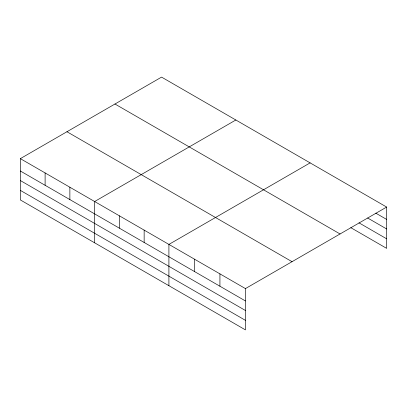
<?xml version="1.0" encoding="UTF-8"?>
<svg xmlns="http://www.w3.org/2000/svg" width="407" height="407" viewBox="0 0 407 407"><rect width="100%" height="100%" fill="white"/><g stroke="black" fill="none" stroke-linecap="round" stroke-linejoin="round"><path stroke-width="0.61" d="M245.436 310.5L245.436 288.594L20.35 158.638L20.35 199.934L245.436 329.889L245.436 310.5L20.35 180.545M350.829 227.681L386.65 248.362L386.65 207.066L161.564 77.111L20.35 158.638M235.841 119.994L94.628 201.526L94.628 242.821M310.119 162.881L168.91 244.409L168.91 285.704M245.436 288.594L386.65 207.066M375.793 213.156L386.65 219.419M367.653 218.004L386.65 228.973M358.969 222.827L386.65 238.812M114.962 104.014L340.048 233.969M66.951 131.736L292.038 261.691M20.35 170.996L245.436 300.951M20.35 190.384L245.436 320.34M219.928 273.865L219.928 286.223M194.419 259.137L194.419 271.494M144.149 230.113L144.149 242.47M119.388 215.817L119.388 228.174M69.872 187.23L69.872 199.583M45.111 172.934L45.111 185.292"/></g></svg>
